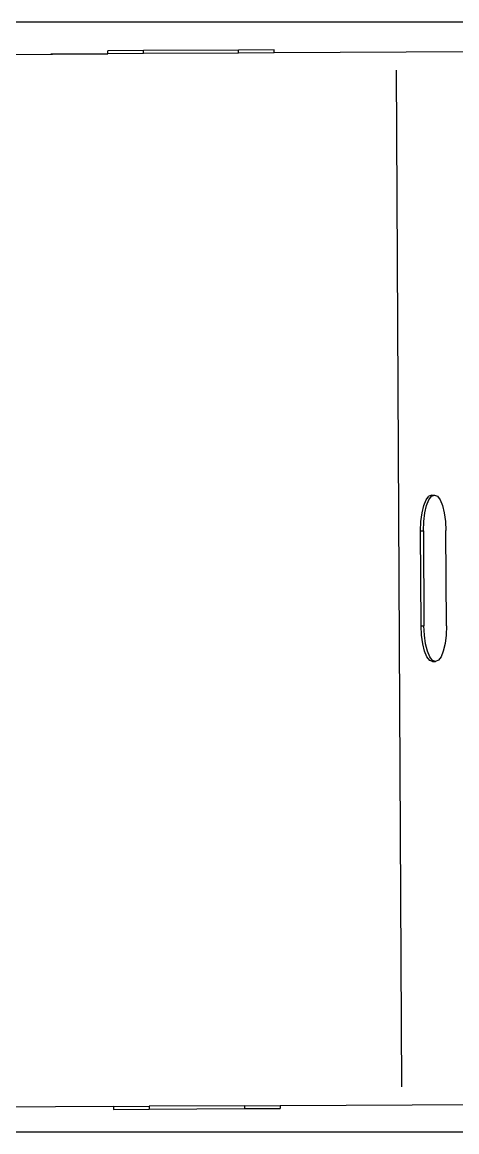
# Model space of a CAD drawing. Header units: millimetres. Extents: x -9564 to 100419, y -25359 to 24346.
# Drawn here: x 7274 to 7557, y 19236 to 19957 of the extents above; entities that cross this region are included whole.
import ezdxf

# ---------------------------------------------------------------- set-up
doc = ezdxf.new("R2010")
doc.units = ezdxf.units.MM
doc.header["$LTSCALE"] = 100
doc.layers.add('Maquinas', color=200, linetype='Continuous')

# ---------------------------------------------------------------- blocks, each defined once
blk = doc.blocks.new('Bread Slicer pl')
at = {"layer": 'Maquinas'}
for p, q in [((39.08, 59.549), (39.08, 62.073)), ((61.205, 62.073), (61.205, 59.549)), ((61.205, 59.549), (61.205, 60.742)), ((39.08, 59.549), (39.018, 59.549)), ((39.018, 59.549), (39.018, 58.799)), ((39.08, 59.549), (39.08, 58.799)), ((61.205, 59.549), (61.268, 59.549)), ((61.205, 58.799), (61.205, 59.549)), ((61.268, 58.799), (61.268, 59.549)), ((39.018, 58.799), (39.018, 56.799)), ((39.08, 58.799), (39.018, 58.799)), ((39.08, 56.799), (39.08, 58.799)), ((61.205, 58.799), (61.268, 58.799)), ((61.205, 56.799), (61.205, 58.799)), ((61.268, 56.799), (61.268, 58.799)), ((39.08, 56.799), (39.018, 56.799)), ((39.018, 56.799), (39.018, 56.049)), ((39.08, 56.799), (39.08, 56.049)), ((61.205, 56.799), (61.268, 56.799)), ((61.205, 56.049), (61.205, 56.799)), ((61.268, 56.049), (61.268, 56.799)), ((39.08, 56.049), (39.018, 56.049)), ((39.08, 56.049), (39.08, 51.888)), ((61.205, 56.049), (61.268, 56.049)), ((61.205, 51.888), (61.205, 56.049)), ((61.205, 51.888), (61.205, 56.049)), ((39.455, 53.485), (60.83, 53.485)), ((48.493, 52.911), (48.613, 52.96)), ((48.613, 52.96), (48.768, 52.998)), ((48.768, 52.998), (48.949, 53.021)), ((48.768, 52.938), (48.949, 52.962)), ((48.949, 53.021), (49.143, 53.029)), ((48.949, 52.962), (49.143, 52.97)), ((49.143, 53.029), (51.143, 53.029)), ((49.143, 53.029), (49.143, 52.97)), ((51.143, 52.97), (49.143, 52.97)), ((51.143, 53.029), (51.337, 53.021)), ((51.143, 53.029), (51.143, 52.97)), ((51.143, 52.97), (51.337, 52.962)), ((51.337, 53.021), (51.518, 52.998)), ((51.337, 52.962), (51.518, 52.938)), ((51.518, 52.998), (51.673, 52.96)), ((51.673, 52.96), (51.792, 52.911)), ((48.393, 52.793), (48.418, 52.854)), ((48.393, 52.733), (48.418, 52.795)), ((48.393, 52.793), (48.393, 52.733)), ((48.418, 52.672), (48.393, 52.733)), ((48.418, 52.854), (48.493, 52.911)), ((48.418, 52.795), (48.493, 52.852)), ((48.493, 52.852), (48.613, 52.901)), ((48.613, 52.901), (48.768, 52.938)), ((51.518, 52.938), (51.673, 52.901)), ((51.673, 52.901), (51.792, 52.852)), ((51.792, 52.911), (51.867, 52.854)), ((51.792, 52.852), (51.867, 52.795)), ((51.893, 52.793), (51.867, 52.854)), ((51.867, 52.795), (51.893, 52.733)), ((51.893, 52.733), (51.867, 52.672)), ((51.893, 52.793), (51.893, 52.733)), ((48.493, 52.615), (48.418, 52.672)), ((48.613, 52.566), (48.493, 52.615)), ((48.768, 52.529), (48.613, 52.566)), ((48.949, 52.505), (48.768, 52.529)), ((49.143, 52.497), (48.949, 52.505)), ((49.143, 52.497), (51.143, 52.497)), ((51.337, 52.505), (51.143, 52.497)), ((51.518, 52.529), (51.337, 52.505)), ((51.673, 52.566), (51.518, 52.529)), ((51.792, 52.615), (51.673, 52.566)), ((51.867, 52.672), (51.792, 52.615))]:
    blk.add_line(p, q, dxfattribs=at)

msp = doc.modelspace()

# ---------------------------------------------------------------- linework, layer by layer
for p, q in [((8024.817, 19957.317), (7224.817, 19957.317)), ((7224.817, 19236.317), (8024.817, 19236.317))]:
    msp.add_line(p, q)

# ---------------------------------------------------------------- block references
at = {"xscale": 30.91413492854808, "yscale": 30.91413492854808, "zscale": 30.91413492854808, "rotation": 90.31420039976562}
msp.add_blockref('Bread Slicer pl', (9181.321, 18054.822), dxfattribs=at)

doc.saveas('drawing.dxf')
